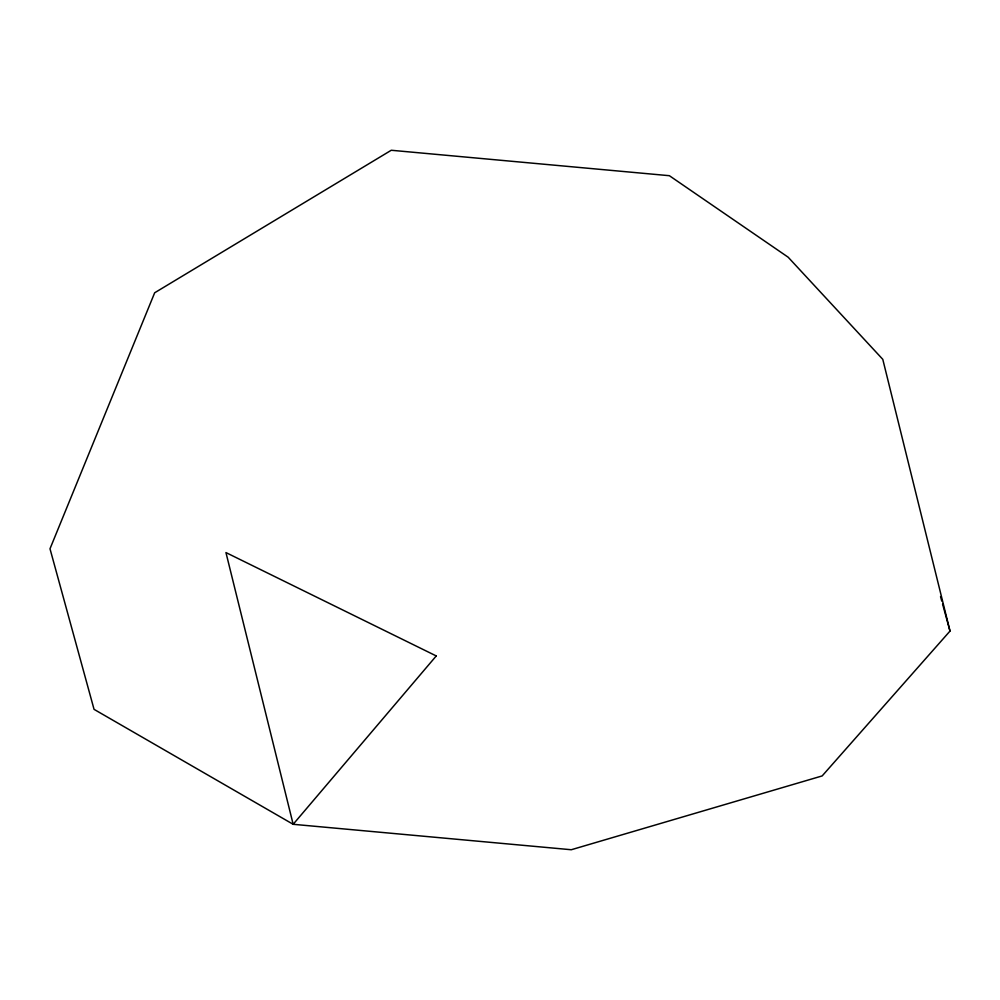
<?xml version="1.0" encoding="UTF-8"?>
<svg xmlns="http://www.w3.org/2000/svg" width="1000" height="1000" viewBox="0 0 1000 1000"><rect width="100%" height="100%" fill="white"/><g stroke="black" fill="none" stroke-linecap="round" stroke-linejoin="round"><path stroke-width="1.5" d="M950 631.075L822.163 775.925L571.275 849.737L293.163 824.3L94.05 709.35L50 548.775L154.675 292.775L391.262 150.262L669.375 175.7L788.15 257.2L882.788 359.35L950 631.075L942.588 604.062M940.537 596.562L941.762 601.062M436.25 655.938L293.163 824.3L225.95 552.575L436.25 655.938"/></g></svg>
